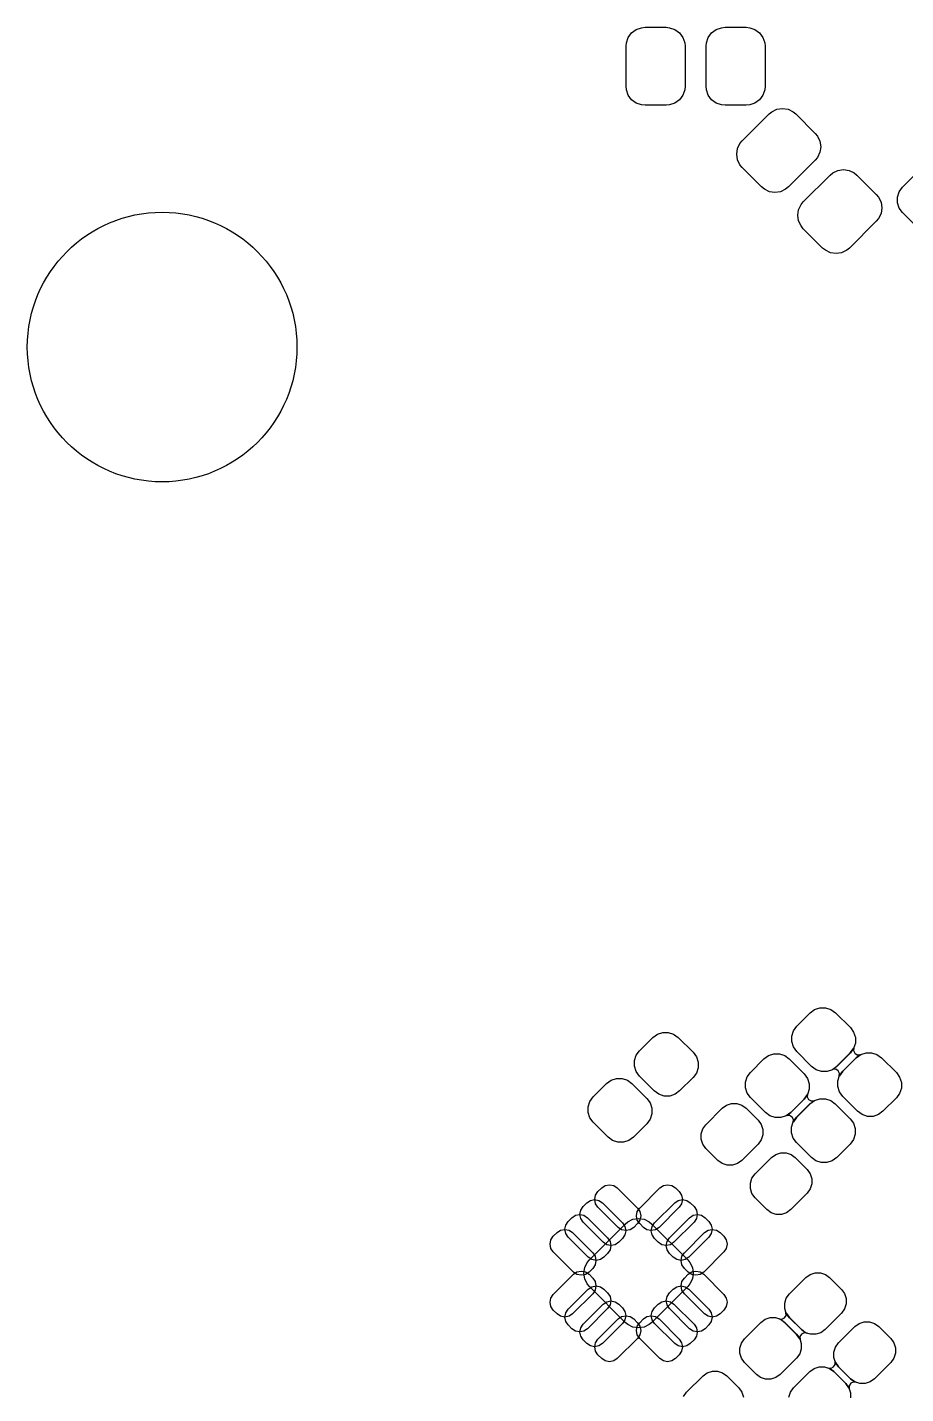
# Model space of a CAD drawing. Extents: x 4.32 to 8.86, y -5.17 to -1.84.
# Drawn here: x 4.38 to 5.2, y -3.121 to -1.845 of the extents above; entities that cross this region are included whole.
import ezdxf

# ---------------------------------------------------------------- set-up
doc = ezdxf.new("R2010")
doc.units = 0
doc.header["$MEASUREMENT"] = 0
doc.layers.add('BLACK', color=7, linetype='CONTINUOUS')

msp = doc.modelspace()

# ---------------------------------------------------------------- linework, layer by layer
at = {"layer": 'BLACK', "linetype": 'CONTINUOUS'}
for p, q in [((4.9411, -1.85401), (4.94423, -1.84977)), ((4.94423, -1.84977), (4.94847, -1.84664)), ((4.94847, -1.84664), (4.95344, -1.8449)), ((4.95344, -1.8449), (4.95676, -1.84458)), ((4.95676, -1.84458), (4.97644, -1.84458)), ((4.97644, -1.84458), (4.97976, -1.8449)), ((4.97976, -1.8449), (4.98473, -1.84664)), ((4.98473, -1.84664), (4.98897, -1.84977)), ((4.98897, -1.84977), (4.9921, -1.85401)), ((5.0159, -1.85401), (5.01903, -1.84977)), ((5.01903, -1.84977), (5.02327, -1.84664)), ((5.02327, -1.84664), (5.02824, -1.8449)), ((5.02824, -1.8449), (5.03156, -1.84458)), ((5.03156, -1.84458), (5.05124, -1.84458)), ((5.05124, -1.84458), (5.05456, -1.8449)), ((5.05456, -1.8449), (5.05953, -1.84664)), ((5.05953, -1.84664), (5.06377, -1.84977)), ((5.06377, -1.84977), (5.0669, -1.85401)), ((4.93904, -1.8623), (4.93935, -1.85898)), ((4.93904, -1.8997), (4.93904, -1.8623)), ((4.93935, -1.85898), (4.9411, -1.85401)), ((4.9921, -1.85401), (4.99384, -1.85898)), ((4.99384, -1.85898), (4.99416, -1.8623)), ((4.99416, -1.8623), (4.99416, -1.8997)), ((5.01384, -1.8623), (5.01416, -1.85898)), ((5.01384, -1.8997), (5.01384, -1.8623)), ((5.01416, -1.85898), (5.0159, -1.85401)), ((5.0669, -1.85401), (5.06865, -1.85898)), ((5.06865, -1.85898), (5.06896, -1.8623)), ((5.06896, -1.8623), (5.06896, -1.8997)), ((4.93935, -1.90302), (4.93904, -1.8997)), ((4.99416, -1.8997), (4.99384, -1.90302)), ((5.01416, -1.90302), (5.01384, -1.8997)), ((5.06896, -1.8997), (5.06865, -1.90302)), ((4.9411, -1.90799), (4.93935, -1.90302)), ((4.94423, -1.91223), (4.9411, -1.90799)), ((4.94847, -1.91536), (4.94423, -1.91223)), ((4.98897, -1.91223), (4.98473, -1.91536)), ((4.9921, -1.90799), (4.98897, -1.91223)), ((4.99384, -1.90302), (4.9921, -1.90799)), ((5.0159, -1.90799), (5.01416, -1.90302)), ((5.01903, -1.91223), (5.0159, -1.90799)), ((5.02327, -1.91536), (5.01903, -1.91223)), ((5.06377, -1.91223), (5.05953, -1.91536)), ((5.0669, -1.90799), (5.06377, -1.91223)), ((5.06865, -1.90302), (5.0669, -1.90799)), ((4.95344, -1.9171), (4.94847, -1.91536)), ((4.95676, -1.91742), (4.95344, -1.9171)), ((4.97644, -1.91742), (4.95676, -1.91742)), ((4.97976, -1.9171), (4.97644, -1.91742)), ((4.98473, -1.91536), (4.97976, -1.9171)), ((5.02824, -1.9171), (5.02327, -1.91536)), ((5.03156, -1.91742), (5.02824, -1.9171)), ((5.05124, -1.91742), (5.03156, -1.91742)), ((5.0476, -1.95061), (5.07265, -1.92555)), ((5.05456, -1.9171), (5.05124, -1.91742)), ((5.05953, -1.91536), (5.05456, -1.9171)), ((5.07265, -1.92555), (5.07522, -1.92343)), ((5.07522, -1.92343), (5.07997, -1.92115)), ((5.07997, -1.92115), (5.08518, -1.92036)), ((5.08518, -1.92036), (5.09039, -1.92115)), ((5.09039, -1.92115), (5.09514, -1.92343)), ((5.09514, -1.92343), (5.09771, -1.92555)), ((5.09771, -1.92555), (5.1158, -1.94365)), ((5.04319, -1.95792), (5.04547, -1.95318)), ((5.04547, -1.95318), (5.0476, -1.95061)), ((5.1158, -1.94365), (5.11793, -1.94622)), ((5.11793, -1.94622), (5.12021, -1.95096)), ((5.12021, -1.95096), (5.12099, -1.95617)), ((5.04241, -1.96313), (5.04319, -1.95792)), ((5.04319, -1.96834), (5.04241, -1.96313)), ((5.11793, -1.96613), (5.1158, -1.9687)), ((5.12021, -1.96138), (5.11793, -1.96613)), ((5.12099, -1.95617), (5.12021, -1.96138)), ((5.04547, -1.97309), (5.04319, -1.96834)), ((5.0476, -1.97566), (5.04547, -1.97309)), ((5.06569, -1.99376), (5.0476, -1.97566)), ((5.1158, -1.9687), (5.09075, -1.99376)), ((5.13229, -1.9805), (5.13704, -1.97822)), ((5.13704, -1.97822), (5.14225, -1.97743)), ((5.14225, -1.97743), (5.14746, -1.97822)), ((5.14746, -1.97822), (5.15221, -1.9805)), ((5.10467, -2.00768), (5.12972, -1.98262)), ((5.12972, -1.98262), (5.13229, -1.9805)), ((5.15221, -1.9805), (5.15478, -1.98262)), ((5.15478, -1.98262), (5.17287, -2.00072)), ((5.19737, -1.99405), (5.2099, -1.98152)), ((5.06826, -1.99588), (5.06569, -1.99376)), ((5.07301, -1.99816), (5.06826, -1.99588)), ((5.07822, -1.99895), (5.07301, -1.99816)), ((5.08343, -1.99816), (5.07822, -1.99895)), ((5.08818, -1.99588), (5.08343, -1.99816)), ((5.09075, -1.99376), (5.08818, -1.99588)), ((5.17287, -2.00072), (5.175, -2.00329)), ((5.175, -2.00329), (5.17728, -2.00803)), ((5.19268, -2.00326), (5.19429, -1.99828)), ((5.19268, -2.0085), (5.19268, -2.00326)), ((5.19429, -1.99828), (5.19737, -1.99405)), ((5.09948, -2.0202), (5.10026, -2.01499)), ((5.10026, -2.01499), (5.10254, -2.01025)), ((5.10254, -2.01025), (5.10467, -2.00768)), ((5.17728, -2.00803), (5.17806, -2.01324)), ((5.17806, -2.01324), (5.17728, -2.01845)), ((5.19429, -2.01348), (5.19268, -2.0085)), ((5.19737, -2.01771), (5.19429, -2.01348)), ((5.10026, -2.02541), (5.09948, -2.0202)), ((5.10254, -2.03016), (5.10026, -2.02541)), ((5.17287, -2.02577), (5.14782, -2.05083)), ((5.175, -2.0232), (5.17287, -2.02577)), ((5.17728, -2.01845), (5.175, -2.0232)), ((5.21129, -2.03163), (5.19737, -2.01771)), ((5.10467, -2.03273), (5.10254, -2.03016)), ((5.12276, -2.05083), (5.10467, -2.03273)), ((5.12533, -2.05295), (5.12276, -2.05083)), ((5.13008, -2.05523), (5.12533, -2.05295)), ((5.13529, -2.05602), (5.13008, -2.05523)), ((5.1405, -2.05523), (5.13529, -2.05602)), ((5.14525, -2.05295), (5.1405, -2.05523)), ((5.14782, -2.05083), (5.14525, -2.05295)), ((5.09852, -2.7779), (5.11105, -2.76537)), ((5.11105, -2.76537), (5.11528, -2.76229)), ((5.11528, -2.76229), (5.12026, -2.76068)), ((5.12026, -2.76068), (5.1255, -2.76068)), ((5.1255, -2.76068), (5.13048, -2.76229)), ((5.13048, -2.76229), (5.13471, -2.76537)), ((5.13471, -2.76537), (5.14863, -2.77929)), ((5.09383, -2.78711), (5.09544, -2.78213)), ((5.09544, -2.78213), (5.09852, -2.7779)), ((5.14863, -2.77929), (5.15171, -2.78352)), ((4.95152, -2.8009), (4.96405, -2.78837)), ((4.96405, -2.78837), (4.96828, -2.78529)), ((4.96828, -2.78529), (4.97326, -2.78368)), ((4.97326, -2.78368), (4.9785, -2.78368)), ((4.9785, -2.78368), (4.98348, -2.78529)), ((4.98348, -2.78529), (4.98771, -2.78837)), ((4.98771, -2.78837), (5.00163, -2.80229)), ((5.09383, -2.79235), (5.09383, -2.78711)), ((5.09544, -2.79733), (5.09383, -2.79235)), ((5.15171, -2.78352), (5.15332, -2.7885)), ((5.15332, -2.79374), (5.15171, -2.79872)), ((5.15332, -2.7885), (5.15332, -2.79374)), ((4.94683, -2.81011), (4.94844, -2.80513)), ((4.94844, -2.80513), (4.95152, -2.8009)), ((5.00163, -2.80229), (5.00471, -2.80652)), ((5.00471, -2.80652), (5.00632, -2.8115)), ((5.05537, -2.82105), (5.0679, -2.80852)), ((5.0679, -2.80852), (5.07213, -2.80544)), ((5.07213, -2.80544), (5.07711, -2.80383)), ((5.07711, -2.80383), (5.08235, -2.80383)), ((5.08235, -2.80383), (5.08733, -2.80544)), ((5.08733, -2.80544), (5.09156, -2.80852)), ((5.09156, -2.80852), (5.10548, -2.82244)), ((5.09852, -2.80156), (5.09544, -2.79733)), ((5.11244, -2.81548), (5.09852, -2.80156)), ((5.13605, -2.81542), (5.14857, -2.8029)), ((5.14863, -2.80295), (5.1361, -2.81548)), ((5.14152, -2.8199), (5.15405, -2.80737)), ((5.1541, -2.80743), (5.14158, -2.81995)), ((5.14857, -2.8029), (5.15164, -2.79868)), ((5.15171, -2.79872), (5.14863, -2.80295)), ((5.15185, -2.79852), (5.15158, -2.80073)), ((5.15158, -2.80073), (5.15276, -2.80319)), ((5.15164, -2.79868), (5.1517, -2.79849)), ((5.1517, -2.79849), (5.15176, -2.79843)), ((5.15176, -2.79843), (5.15183, -2.79846)), ((5.15183, -2.79846), (5.15185, -2.79852)), ((5.15276, -2.80319), (5.15508, -2.80462)), ((5.15405, -2.80737), (5.15828, -2.80429)), ((5.15785, -2.8047), (5.1541, -2.80743)), ((5.15508, -2.80462), (5.1578, -2.80456)), ((5.1578, -2.80456), (5.15787, -2.8046)), ((5.15787, -2.80468), (5.15785, -2.8047)), ((5.15787, -2.8046), (5.15787, -2.80468)), ((5.15828, -2.80429), (5.16326, -2.80268)), ((5.16326, -2.80268), (5.1685, -2.80268)), ((5.1685, -2.80268), (5.17348, -2.80429)), ((5.17348, -2.80429), (5.17771, -2.80737)), ((5.17771, -2.80737), (5.19163, -2.82129)), ((4.94683, -2.81535), (4.94683, -2.81011)), ((4.94844, -2.82033), (4.94683, -2.81535)), ((4.95152, -2.82456), (4.94844, -2.82033)), ((5.00632, -2.81674), (5.00471, -2.82172)), ((5.00632, -2.8115), (5.00632, -2.81674)), ((5.05229, -2.82528), (5.05537, -2.82105)), ((5.11667, -2.81856), (5.11244, -2.81548)), ((5.12165, -2.82017), (5.11667, -2.81856)), ((5.12689, -2.82017), (5.12165, -2.82017)), ((5.13187, -2.81856), (5.12689, -2.82017)), ((5.1361, -2.81548), (5.13187, -2.81856)), ((5.13228, -2.81817), (5.1323, -2.81814)), ((5.13228, -2.81825), (5.13228, -2.81817)), ((5.13235, -2.81829), (5.13228, -2.81825)), ((5.1323, -2.81814), (5.13605, -2.81542)), ((5.13507, -2.81823), (5.13235, -2.81829)), ((5.13739, -2.81966), (5.13507, -2.81823)), ((5.13857, -2.82212), (5.13739, -2.81966)), ((5.13844, -2.82413), (5.14152, -2.8199)), ((5.14158, -2.81995), (5.13851, -2.82417)), ((5.19163, -2.82129), (5.19471, -2.82552)), ((4.90837, -2.84405), (4.9209, -2.83152)), ((4.9209, -2.83152), (4.92513, -2.82844)), ((4.92513, -2.82844), (4.93011, -2.82683)), ((4.93011, -2.82683), (4.93535, -2.82683)), ((4.93535, -2.82683), (4.94033, -2.82844)), ((4.94033, -2.82844), (4.94456, -2.83152)), ((4.94456, -2.83152), (4.95848, -2.84544)), ((4.96544, -2.83848), (4.95152, -2.82456)), ((5.00163, -2.82595), (4.9891, -2.83848)), ((5.00471, -2.82172), (5.00163, -2.82595)), ((5.05068, -2.83026), (5.05229, -2.82528)), ((5.05068, -2.8355), (5.05068, -2.83026)), ((5.10548, -2.82244), (5.10856, -2.82667)), ((5.10856, -2.82667), (5.11017, -2.83165)), ((5.11017, -2.83165), (5.11017, -2.83689)), ((5.13683, -2.82911), (5.13844, -2.82413)), ((5.13683, -2.83435), (5.13683, -2.82911)), ((5.1383, -2.82433), (5.13857, -2.82212)), ((5.13832, -2.82439), (5.1383, -2.82433)), ((5.13839, -2.82442), (5.13832, -2.82439)), ((5.13845, -2.82436), (5.13839, -2.82442)), ((5.13851, -2.82417), (5.13845, -2.82436)), ((5.19471, -2.82552), (5.19632, -2.8305)), ((5.19632, -2.8305), (5.19632, -2.83574)), ((4.90529, -2.84828), (4.90837, -2.84405)), ((4.95848, -2.84544), (4.96156, -2.84967)), ((4.96967, -2.84156), (4.96544, -2.83848)), ((4.97465, -2.84317), (4.96967, -2.84156)), ((4.97989, -2.84317), (4.97465, -2.84317)), ((4.98487, -2.84156), (4.97989, -2.84317)), ((4.9891, -2.83848), (4.98487, -2.84156)), ((5.05229, -2.84048), (5.05068, -2.8355)), ((5.05537, -2.84471), (5.05229, -2.84048)), ((5.06929, -2.85863), (5.05537, -2.84471)), ((5.0929, -2.85857), (5.10542, -2.84605)), ((5.10548, -2.8461), (5.09295, -2.85863)), ((5.10542, -2.84605), (5.10849, -2.84183)), ((5.10856, -2.84187), (5.10548, -2.8461)), ((5.1087, -2.84167), (5.10843, -2.84388)), ((5.10843, -2.84388), (5.10961, -2.84634)), ((5.10849, -2.84183), (5.10855, -2.84164)), ((5.10855, -2.84164), (5.10861, -2.84158)), ((5.11017, -2.83689), (5.10856, -2.84187)), ((5.10861, -2.84158), (5.10868, -2.84161)), ((5.10868, -2.84161), (5.1087, -2.84167)), ((5.10961, -2.84634), (5.11193, -2.84777)), ((5.11513, -2.84744), (5.12011, -2.84583)), ((5.12011, -2.84583), (5.12535, -2.84583)), ((5.12535, -2.84583), (5.13033, -2.84744)), ((5.13844, -2.83933), (5.13683, -2.83435)), ((5.14152, -2.84356), (5.13844, -2.83933)), ((5.15544, -2.85748), (5.14152, -2.84356)), ((5.19163, -2.84495), (5.1791, -2.85748)), ((5.19471, -2.84072), (5.19163, -2.84495)), ((5.19632, -2.83574), (5.19471, -2.84072)), ((4.90368, -2.85326), (4.90529, -2.84828)), ((4.90368, -2.8585), (4.90368, -2.85326)), ((4.90529, -2.86348), (4.90368, -2.8585)), ((4.96156, -2.84967), (4.96317, -2.85465)), ((4.96317, -2.85465), (4.96317, -2.85989)), ((5.01367, -2.86999), (5.02899, -2.85467)), ((5.02899, -2.85467), (5.03297, -2.85178)), ((5.03297, -2.85178), (5.03766, -2.85026)), ((5.03766, -2.85026), (5.04258, -2.85026)), ((5.04258, -2.85026), (5.04727, -2.85178)), ((5.04727, -2.85178), (5.05126, -2.85467)), ((5.05126, -2.85467), (5.06239, -2.86581)), ((5.07352, -2.86171), (5.06929, -2.85863)), ((5.09295, -2.85863), (5.08872, -2.86171)), ((5.08915, -2.8613), (5.0929, -2.85857)), ((5.09837, -2.86305), (5.1109, -2.85052)), ((5.11095, -2.85058), (5.09843, -2.8631)), ((5.1109, -2.85052), (5.11513, -2.84744)), ((5.1147, -2.84786), (5.11095, -2.85058)), ((5.11193, -2.84777), (5.11465, -2.84771)), ((5.11465, -2.84771), (5.11472, -2.84775)), ((5.11472, -2.84783), (5.1147, -2.84786)), ((5.11472, -2.84775), (5.11472, -2.84783)), ((5.13033, -2.84744), (5.13456, -2.85052)), ((5.13456, -2.85052), (5.14848, -2.86444)), ((5.15967, -2.86056), (5.15544, -2.85748)), ((5.1791, -2.85748), (5.17487, -2.86056)), ((4.90837, -2.86771), (4.90529, -2.86348)), ((4.92229, -2.88163), (4.90837, -2.86771)), ((4.95848, -2.8691), (4.94595, -2.88163)), ((4.96156, -2.86487), (4.95848, -2.8691)), ((4.96317, -2.85989), (4.96156, -2.86487)), ((5.01078, -2.87397), (5.01367, -2.86999)), ((5.06239, -2.86581), (5.06529, -2.8698)), ((5.06529, -2.8698), (5.06681, -2.87448)), ((5.0785, -2.86332), (5.07352, -2.86171)), ((5.08374, -2.86332), (5.0785, -2.86332)), ((5.08872, -2.86171), (5.08374, -2.86332)), ((5.08913, -2.86132), (5.08915, -2.8613)), ((5.08913, -2.8614), (5.08913, -2.86132)), ((5.0892, -2.86144), (5.08913, -2.8614)), ((5.09192, -2.86138), (5.0892, -2.86144)), ((5.09424, -2.86281), (5.09192, -2.86138)), ((5.09368, -2.87226), (5.09529, -2.86728)), ((5.09368, -2.8775), (5.09368, -2.87226)), ((5.09542, -2.86527), (5.09424, -2.86281)), ((5.09515, -2.86748), (5.09542, -2.86527)), ((5.09517, -2.86754), (5.09515, -2.86748)), ((5.09524, -2.86757), (5.09517, -2.86754)), ((5.0953, -2.86751), (5.09524, -2.86757)), ((5.09529, -2.86728), (5.09837, -2.86305)), ((5.09536, -2.86732), (5.0953, -2.86751)), ((5.09843, -2.8631), (5.09536, -2.86732)), ((5.14848, -2.86444), (5.15156, -2.86867)), ((5.15156, -2.86867), (5.15317, -2.87365)), ((5.16465, -2.86217), (5.15967, -2.86056)), ((5.16989, -2.86217), (5.16465, -2.86217)), ((5.17487, -2.86056), (5.16989, -2.86217)), ((4.92652, -2.88471), (4.92229, -2.88163)), ((4.9315, -2.88632), (4.92652, -2.88471)), ((4.94172, -2.88471), (4.93674, -2.88632)), ((4.94595, -2.88163), (4.94172, -2.88471)), ((5.00926, -2.87866), (5.01078, -2.87397)), ((5.00926, -2.88358), (5.00926, -2.87866)), ((5.01078, -2.88827), (5.00926, -2.88358)), ((5.06529, -2.88409), (5.06239, -2.88808)), ((5.06681, -2.87941), (5.06529, -2.88409)), ((5.06681, -2.87448), (5.06681, -2.87941)), ((5.09529, -2.88248), (5.09368, -2.8775)), ((5.09837, -2.88671), (5.09529, -2.88248)), ((5.15156, -2.88387), (5.14848, -2.8881)), ((5.15317, -2.87889), (5.15156, -2.88387)), ((5.15317, -2.87365), (5.15317, -2.87889)), ((4.93674, -2.88632), (4.9315, -2.88632)), ((5.01367, -2.89226), (5.01078, -2.88827)), ((5.02481, -2.90339), (5.01367, -2.89226)), ((5.06239, -2.88808), (5.04708, -2.90339)), ((5.07492, -2.90061), (5.07891, -2.89771)), ((5.07891, -2.89771), (5.08359, -2.89619)), ((5.08359, -2.89619), (5.08852, -2.89619)), ((5.08852, -2.89619), (5.0932, -2.89771)), ((5.0932, -2.89771), (5.09719, -2.90061)), ((5.11229, -2.90063), (5.09837, -2.88671)), ((5.14848, -2.8881), (5.13595, -2.90063)), ((5.0288, -2.90629), (5.02481, -2.90339)), ((5.03348, -2.90781), (5.0288, -2.90629)), ((5.03841, -2.90781), (5.03348, -2.90781)), ((5.04309, -2.90629), (5.03841, -2.90781)), ((5.04708, -2.90339), (5.04309, -2.90629)), ((5.05961, -2.91592), (5.07492, -2.90061)), ((5.09719, -2.90061), (5.10833, -2.91174)), ((5.11652, -2.90371), (5.11229, -2.90063)), ((5.1215, -2.90532), (5.11652, -2.90371)), ((5.12674, -2.90532), (5.1215, -2.90532)), ((5.13172, -2.90371), (5.12674, -2.90532)), ((5.13595, -2.90063), (5.13172, -2.90371)), ((5.05519, -2.92459), (5.05671, -2.91991)), ((5.05671, -2.91991), (5.05961, -2.91592)), ((5.10833, -2.91174), (5.11122, -2.91573)), ((5.11122, -2.91573), (5.11274, -2.92042)), ((5.11274, -2.92042), (5.11274, -2.92534)), ((4.90976, -2.93982), (4.91054, -2.93587)), ((4.91054, -2.93587), (4.91278, -2.93251)), ((4.91278, -2.93251), (4.91626, -2.92903)), ((4.91626, -2.92903), (4.91962, -2.92679)), ((4.91962, -2.92679), (4.92357, -2.92601)), ((4.92357, -2.92601), (4.92753, -2.92679)), ((4.92753, -2.92679), (4.93088, -2.92903)), ((4.93088, -2.92903), (4.94967, -2.94782)), ((4.95176, -2.94782), (4.97055, -2.92903)), ((4.97055, -2.92903), (4.9739, -2.92679)), ((4.9739, -2.92679), (4.97786, -2.92601)), ((4.97786, -2.92601), (4.98181, -2.92679)), ((4.98181, -2.92679), (4.98516, -2.92903)), ((4.98516, -2.92903), (4.98864, -2.93251)), ((4.98864, -2.93251), (4.99089, -2.93587)), ((4.99089, -2.93587), (4.99167, -2.93982)), ((5.05519, -2.92952), (5.05519, -2.92459)), ((5.05671, -2.9342), (5.05519, -2.92952)), ((5.05961, -2.93819), (5.05671, -2.9342)), ((5.10833, -2.93401), (5.09301, -2.94933)), ((5.11122, -2.93003), (5.10833, -2.93401)), ((5.11274, -2.92534), (5.11122, -2.93003)), ((4.89662, -2.94979), (4.89886, -2.94643)), ((4.89886, -2.94643), (4.90234, -2.94295)), ((4.90234, -2.94295), (4.9057, -2.94071)), ((4.9057, -2.94071), (4.90965, -2.93993)), ((4.90965, -2.93993), (4.91361, -2.94071)), ((4.91054, -2.94378), (4.90976, -2.93982)), ((4.91278, -2.94713), (4.91054, -2.94378)), ((4.93158, -2.96592), (4.91278, -2.94713)), ((4.91361, -2.94071), (4.91696, -2.94295)), ((4.91696, -2.94295), (4.93575, -2.96174)), ((4.94952, -2.95118), (4.95176, -2.94782)), ((4.94967, -2.94782), (4.95191, -2.95118)), ((4.96568, -2.96174), (4.98447, -2.94295)), ((4.98864, -2.94713), (4.96985, -2.96592)), ((4.98447, -2.94295), (4.98782, -2.94071)), ((4.98782, -2.94071), (4.99178, -2.93993)), ((4.99089, -2.94378), (4.98864, -2.94713)), ((4.99167, -2.93982), (4.99089, -2.94378)), ((4.99178, -2.93993), (4.99573, -2.94071)), ((4.99573, -2.94071), (4.99908, -2.94295)), ((4.99908, -2.94295), (5.00256, -2.94643)), ((5.00256, -2.94643), (5.0048, -2.94979)), ((5.07074, -2.94933), (5.05961, -2.93819)), ((4.8827, -2.96371), (4.88495, -2.96035)), ((4.88495, -2.96035), (4.88842, -2.95687)), ((4.88842, -2.95687), (4.89178, -2.95463)), ((4.89178, -2.95463), (4.89573, -2.95385)), ((4.89573, -2.95385), (4.89969, -2.95463)), ((4.89584, -2.95374), (4.89662, -2.94979)), ((4.89662, -2.9577), (4.89584, -2.95374)), ((4.89886, -2.96105), (4.89662, -2.9577)), ((4.91766, -2.97984), (4.89886, -2.96105)), ((4.89969, -2.95463), (4.90304, -2.95687)), ((4.90304, -2.95687), (4.92183, -2.97566)), ((4.93575, -2.96174), (4.93799, -2.9651)), ((4.93819, -2.96279), (4.94076, -2.96066)), ((4.94076, -2.96066), (4.9455, -2.95838)), ((4.9455, -2.95838), (4.95071, -2.9576)), ((4.94873, -2.95513), (4.94952, -2.95118)), ((4.94952, -2.95909), (4.94873, -2.95513)), ((4.95176, -2.96244), (4.94952, -2.95909)), ((4.95191, -2.95909), (4.94967, -2.96244)), ((4.95071, -2.9576), (4.95592, -2.95838)), ((4.95191, -2.95118), (4.9527, -2.95513)), ((4.9527, -2.95513), (4.95191, -2.95909)), ((4.95592, -2.95838), (4.96067, -2.96066)), ((4.96067, -2.96066), (4.96324, -2.96279)), ((4.96344, -2.9651), (4.96568, -2.96174)), ((4.9796, -2.97566), (4.99839, -2.95687)), ((5.00256, -2.96105), (4.98377, -2.97984)), ((4.99839, -2.95687), (5.00174, -2.95463)), ((5.00174, -2.95463), (5.0057, -2.95385)), ((5.0048, -2.9577), (5.00256, -2.96105)), ((5.0048, -2.94979), (5.00559, -2.95374)), ((5.00559, -2.95374), (5.0048, -2.9577)), ((5.0057, -2.95385), (5.00965, -2.95463)), ((5.00965, -2.95463), (5.013, -2.95687)), ((5.013, -2.95687), (5.01648, -2.96035)), ((5.01648, -2.96035), (5.01872, -2.96371)), ((5.07473, -2.95222), (5.07074, -2.94933)), ((5.07942, -2.95374), (5.07473, -2.95222)), ((5.08434, -2.95374), (5.07942, -2.95374)), ((5.08903, -2.95222), (5.08434, -2.95374)), ((5.09301, -2.94933), (5.08903, -2.95222)), ((4.86879, -2.97762), (4.87103, -2.97427)), ((4.87103, -2.97427), (4.87451, -2.97079)), ((4.87451, -2.97079), (4.87786, -2.96855)), ((4.87786, -2.96855), (4.88181, -2.96776)), ((4.88181, -2.96776), (4.88577, -2.96855)), ((4.88192, -2.96766), (4.8827, -2.96371)), ((4.8827, -2.97161), (4.88192, -2.96766)), ((4.88495, -2.97497), (4.8827, -2.97161)), ((4.88577, -2.96855), (4.88912, -2.97079)), ((4.88912, -2.97079), (4.90791, -2.98958)), ((4.90478, -2.99619), (4.93819, -2.96279)), ((4.93493, -2.96816), (4.93158, -2.96592)), ((4.93888, -2.96895), (4.93493, -2.96816)), ((4.93799, -2.97301), (4.93575, -2.97636)), ((4.93799, -2.9651), (4.93878, -2.96905)), ((4.93878, -2.96905), (4.93799, -2.97301)), ((4.94284, -2.96816), (4.93888, -2.96895)), ((4.94619, -2.96592), (4.94284, -2.96816)), ((4.94967, -2.96244), (4.94619, -2.96592)), ((4.95524, -2.96592), (4.95176, -2.96244)), ((4.95859, -2.96816), (4.95524, -2.96592)), ((4.96255, -2.96895), (4.95859, -2.96816)), ((4.9665, -2.96816), (4.96255, -2.96895)), ((4.96265, -2.96905), (4.96344, -2.9651)), ((4.96344, -2.97301), (4.96265, -2.96905)), ((4.96324, -2.96279), (4.99665, -2.99619)), ((4.96568, -2.97636), (4.96344, -2.97301)), ((4.96985, -2.96592), (4.9665, -2.96816)), ((4.99352, -2.98958), (5.01231, -2.97079)), ((5.01231, -2.97079), (5.01566, -2.96855)), ((5.01566, -2.96855), (5.01962, -2.96776)), ((5.01872, -2.97161), (5.01648, -2.97497)), ((5.01872, -2.96371), (5.01951, -2.96766)), ((5.01951, -2.96766), (5.01872, -2.97161)), ((5.01962, -2.96776), (5.02357, -2.96855)), ((5.02357, -2.96855), (5.02692, -2.97079)), ((5.02692, -2.97079), (5.0304, -2.97427)), ((5.0304, -2.97427), (5.03264, -2.97762)), ((4.868, -2.98158), (4.86879, -2.97762)), ((4.86879, -2.98553), (4.868, -2.98158)), ((4.87103, -2.98889), (4.86879, -2.98553)), ((4.90374, -2.99376), (4.88495, -2.97497)), ((4.92101, -2.98208), (4.91766, -2.97984)), ((4.92496, -2.98287), (4.92101, -2.98208)), ((4.92183, -2.97566), (4.92407, -2.97902)), ((4.92407, -2.98693), (4.92183, -2.99028)), ((4.92407, -2.97902), (4.92486, -2.98297)), ((4.92486, -2.98297), (4.92407, -2.98693)), ((4.92892, -2.98208), (4.92496, -2.98287)), ((4.93227, -2.97984), (4.92892, -2.98208)), ((4.93575, -2.97636), (4.93227, -2.97984)), ((4.96916, -2.97984), (4.96568, -2.97636)), ((4.97251, -2.98208), (4.96916, -2.97984)), ((4.97647, -2.98287), (4.97251, -2.98208)), ((4.98042, -2.98208), (4.97647, -2.98287)), ((4.97657, -2.98297), (4.97736, -2.97902)), ((4.97736, -2.98693), (4.97657, -2.98297)), ((4.97736, -2.97902), (4.9796, -2.97566)), ((4.9796, -2.99028), (4.97736, -2.98693)), ((4.98377, -2.97984), (4.98042, -2.98208)), ((5.01648, -2.97497), (4.99769, -2.99376)), ((5.03264, -2.98553), (5.0304, -2.98889)), ((5.03264, -2.97762), (5.03343, -2.98158)), ((5.03343, -2.98158), (5.03264, -2.98553)), ((4.88982, -3.00768), (4.87103, -2.98889)), ((4.90037, -3.00351), (4.90265, -2.99876)), ((4.90265, -2.99876), (4.90478, -2.99619)), ((4.90709, -2.996), (4.90374, -2.99376)), ((4.91104, -2.99679), (4.90709, -2.996)), ((4.90791, -2.98958), (4.91015, -2.99294)), ((4.91015, -2.99294), (4.91094, -2.99689)), ((4.91094, -2.99689), (4.91015, -3.00085)), ((4.915, -2.996), (4.91104, -2.99679)), ((4.91835, -2.99376), (4.915, -2.996)), ((4.92183, -2.99028), (4.91835, -2.99376)), ((4.98308, -2.99376), (4.9796, -2.99028)), ((4.98643, -2.996), (4.98308, -2.99376)), ((4.99038, -2.99679), (4.98643, -2.996)), ((4.99434, -2.996), (4.99038, -2.99679)), ((4.99049, -2.99689), (4.99128, -2.99294)), ((4.99128, -3.00085), (4.99049, -2.99689)), ((4.99128, -2.99294), (4.99352, -2.98958)), ((4.99769, -2.99376), (4.99434, -2.996)), ((4.99665, -2.99619), (4.99877, -2.99876)), ((4.99877, -2.99876), (5.00105, -3.00351)), ((5.0304, -2.98889), (5.01161, -3.00768)), ((4.87103, -3.02856), (4.88982, -3.00977)), ((4.88982, -3.00977), (4.89317, -3.00753)), ((4.89317, -3.00992), (4.88982, -3.00768)), ((4.89317, -3.00753), (4.89712, -3.00674)), ((4.89712, -3.01071), (4.89317, -3.00992)), ((4.89712, -3.00674), (4.90108, -3.00753)), ((4.90108, -3.00992), (4.89712, -3.01071)), ((4.89959, -3.00872), (4.90037, -3.00351)), ((4.90037, -3.01393), (4.89959, -3.00872)), ((4.90108, -3.00753), (4.90443, -3.00977)), ((4.90443, -3.00768), (4.90108, -3.00992)), ((4.90791, -3.0042), (4.90443, -3.00768)), ((4.90443, -3.00977), (4.90791, -3.01325)), ((4.91015, -3.00085), (4.90791, -3.0042)), ((4.99352, -3.0042), (4.99128, -3.00085)), ((4.997, -3.00768), (4.99352, -3.0042)), ((4.99352, -3.01325), (4.997, -3.00977)), ((4.997, -3.00977), (5.00035, -3.00753)), ((5.00035, -3.00992), (4.997, -3.00768)), ((5.00035, -3.00753), (5.0043, -3.00674)), ((5.0043, -3.01071), (5.00035, -3.00992)), ((5.00105, -3.00351), (5.00184, -3.00872)), ((5.00184, -3.00872), (5.00105, -3.01393)), ((5.0043, -3.00674), (5.00826, -3.00753)), ((5.00826, -3.00992), (5.0043, -3.01071)), ((5.00826, -3.00753), (5.01161, -3.00977)), ((5.01161, -3.00768), (5.00826, -3.00992)), ((5.01161, -3.00977), (5.0304, -3.02856)), ((5.09171, -3.02802), (5.10702, -3.01271)), ((5.10702, -3.01271), (5.111, -3.00981)), ((5.111, -3.00981), (5.11569, -3.00829)), ((5.11569, -3.00829), (5.12062, -3.00829)), ((5.12062, -3.00829), (5.1253, -3.00981)), ((5.1253, -3.00981), (5.12929, -3.01271)), ((5.12929, -3.01271), (5.14042, -3.02384)), ((4.88495, -3.04248), (4.90374, -3.02369)), ((4.90265, -3.01868), (4.90037, -3.01393)), ((4.90478, -3.02125), (4.90265, -3.01868)), ((4.90374, -3.02369), (4.90709, -3.02145)), ((4.93819, -3.05466), (4.90478, -3.02125)), ((4.90709, -3.02145), (4.91104, -3.02066)), ((4.90791, -3.01325), (4.91015, -3.0166)), ((4.91015, -3.02451), (4.90791, -3.02786)), ((4.91015, -3.0166), (4.91094, -3.02055)), ((4.91094, -3.02055), (4.91015, -3.02451)), ((4.91104, -3.02066), (4.915, -3.02145)), ((4.915, -3.02145), (4.91835, -3.02369)), ((4.91835, -3.02369), (4.92183, -3.02717)), ((4.99665, -3.02125), (4.96324, -3.05466)), ((4.9796, -3.02717), (4.98308, -3.02369)), ((4.98308, -3.02369), (4.98643, -3.02145)), ((4.98643, -3.02145), (4.99038, -3.02066)), ((4.99038, -3.02066), (4.99434, -3.02145)), ((4.99049, -3.02055), (4.99128, -3.0166)), ((4.99128, -3.02451), (4.99049, -3.02055)), ((4.99128, -3.0166), (4.99352, -3.01325)), ((4.99352, -3.02786), (4.99128, -3.02451)), ((4.99434, -3.02145), (4.99769, -3.02369)), ((4.99877, -3.01868), (4.99665, -3.02125)), ((4.99769, -3.02369), (5.01648, -3.04248)), ((5.00105, -3.01393), (4.99877, -3.01868)), ((5.14042, -3.02384), (5.14332, -3.02783)), ((4.868, -3.03587), (4.86879, -3.03191)), ((4.86879, -3.03982), (4.868, -3.03587)), ((4.86879, -3.03191), (4.87103, -3.02856)), ((4.90791, -3.02786), (4.88912, -3.04665)), ((4.89886, -3.0564), (4.91766, -3.03761)), ((4.91766, -3.03761), (4.92101, -3.03536)), ((4.92101, -3.03536), (4.92496, -3.03458)), ((4.92183, -3.02717), (4.92407, -3.03052)), ((4.92407, -3.03843), (4.92183, -3.04178)), ((4.92407, -3.03052), (4.92486, -3.03447)), ((4.92486, -3.03447), (4.92407, -3.03843)), ((4.92496, -3.03458), (4.92892, -3.03536)), ((4.92892, -3.03536), (4.93227, -3.03761)), ((4.93227, -3.03761), (4.93575, -3.04108)), ((4.96568, -3.04108), (4.96916, -3.03761)), ((4.96916, -3.03761), (4.97251, -3.03536)), ((4.97251, -3.03536), (4.97647, -3.03458)), ((4.97647, -3.03458), (4.98042, -3.03536)), ((4.97657, -3.03447), (4.97736, -3.03052)), ((4.97736, -3.03843), (4.97657, -3.03447)), ((4.97736, -3.03052), (4.9796, -3.02717)), ((4.9796, -3.04178), (4.97736, -3.03843)), ((4.98042, -3.03536), (4.98377, -3.03761)), ((4.98377, -3.03761), (5.00256, -3.0564)), ((5.01231, -3.04665), (4.99352, -3.02786)), ((5.0304, -3.02856), (5.03264, -3.03191)), ((5.03264, -3.03191), (5.03343, -3.03587)), ((5.03343, -3.03587), (5.03264, -3.03982)), ((5.08729, -3.03669), (5.08881, -3.032)), ((5.08729, -3.04162), (5.08729, -3.03669)), ((5.08881, -3.032), (5.09171, -3.02802)), ((5.14332, -3.02783), (5.14484, -3.03251)), ((5.14484, -3.03744), (5.14332, -3.04213)), ((5.14484, -3.03251), (5.14484, -3.03744)), ((4.87103, -3.04317), (4.86879, -3.03982)), ((4.87451, -3.04665), (4.87103, -3.04317)), ((4.87786, -3.04889), (4.87451, -3.04665)), ((4.88181, -3.04968), (4.87786, -3.04889)), ((4.88577, -3.04889), (4.88181, -3.04968)), ((4.88192, -3.04978), (4.8827, -3.04583)), ((4.8827, -3.05374), (4.88192, -3.04978)), ((4.8827, -3.04583), (4.88495, -3.04248)), ((4.88912, -3.04665), (4.88577, -3.04889)), ((4.92183, -3.04178), (4.90304, -3.06057)), ((4.93158, -3.05152), (4.93493, -3.04928)), ((4.93493, -3.04928), (4.93888, -3.0485)), ((4.93575, -3.04108), (4.93799, -3.04444)), ((4.93799, -3.04444), (4.93878, -3.04839)), ((4.93878, -3.04839), (4.93799, -3.05235)), ((4.93888, -3.0485), (4.94284, -3.04928)), ((4.94284, -3.04928), (4.94619, -3.05152)), ((4.95524, -3.05152), (4.95859, -3.04928)), ((4.95859, -3.04928), (4.96255, -3.0485)), ((4.96255, -3.0485), (4.9665, -3.04928)), ((4.96265, -3.04839), (4.96344, -3.04444)), ((4.96344, -3.05235), (4.96265, -3.04839)), ((4.96344, -3.04444), (4.96568, -3.04108)), ((4.9665, -3.04928), (4.96985, -3.05152)), ((4.99839, -3.06057), (4.9796, -3.04178)), ((5.01566, -3.04889), (5.01231, -3.04665)), ((5.01962, -3.04968), (5.01566, -3.04889)), ((5.01648, -3.04248), (5.01872, -3.04583)), ((5.01872, -3.04583), (5.01951, -3.04978)), ((5.01951, -3.04978), (5.01872, -3.05374)), ((5.02357, -3.04889), (5.01962, -3.04968)), ((5.02692, -3.04665), (5.02357, -3.04889)), ((5.0304, -3.04317), (5.02692, -3.04665)), ((5.03264, -3.03982), (5.0304, -3.04317)), ((5.06897, -3.05178), (5.07366, -3.05026)), ((5.07366, -3.05026), (5.07858, -3.05026)), ((5.07858, -3.05026), (5.08327, -3.05178)), ((5.08196, -3.05139), (5.08198, -3.05132)), ((5.08198, -3.05132), (5.08205, -3.0513)), ((5.08205, -3.0513), (5.08464, -3.05162)), ((5.08464, -3.05162), (5.0871, -3.05044)), ((5.0871, -3.05044), (5.08853, -3.04811)), ((5.08881, -3.0463), (5.08729, -3.04162)), ((5.08847, -3.04551), (5.08851, -3.04544)), ((5.08853, -3.04811), (5.08847, -3.04551)), ((5.08851, -3.04544), (5.08859, -3.04544)), ((5.08859, -3.04544), (5.08863, -3.04549)), ((5.08863, -3.04549), (5.08888, -3.04627)), ((5.09171, -3.05029), (5.08881, -3.0463)), ((5.08888, -3.04627), (5.09177, -3.05024)), ((5.10284, -3.06142), (5.09171, -3.05029)), ((5.09177, -3.05024), (5.10289, -3.06136)), ((5.14042, -3.04611), (5.12511, -3.06142)), ((5.14332, -3.04213), (5.14042, -3.04611)), ((4.88495, -3.05709), (4.8827, -3.05374)), ((4.88842, -3.06057), (4.88495, -3.05709)), ((4.89178, -3.06281), (4.88842, -3.06057)), ((4.89573, -3.0636), (4.89178, -3.06281)), ((4.89969, -3.06281), (4.89573, -3.0636)), ((4.89584, -3.0637), (4.89662, -3.05975)), ((4.89662, -3.06766), (4.89584, -3.0637)), ((4.89662, -3.05975), (4.89886, -3.0564)), ((4.90304, -3.06057), (4.89969, -3.06281)), ((4.91278, -3.07032), (4.93158, -3.05152)), ((4.93575, -3.0557), (4.91696, -3.07449)), ((4.93799, -3.05235), (4.93575, -3.0557)), ((4.94076, -3.05678), (4.93819, -3.05466)), ((4.9455, -3.05906), (4.94076, -3.05678)), ((4.95071, -3.05985), (4.9455, -3.05906)), ((4.94619, -3.05152), (4.94967, -3.055)), ((4.94873, -3.06231), (4.94952, -3.05836)), ((4.94952, -3.06627), (4.94873, -3.06231)), ((4.94952, -3.05836), (4.95176, -3.055)), ((4.94967, -3.055), (4.95191, -3.05836)), ((4.95592, -3.05906), (4.95071, -3.05985)), ((4.95176, -3.055), (4.95524, -3.05152)), ((4.95191, -3.05836), (4.9527, -3.06231)), ((4.9527, -3.06231), (4.95191, -3.06627)), ((4.96067, -3.05678), (4.95592, -3.05906)), ((4.96324, -3.05466), (4.96067, -3.05678)), ((4.96568, -3.0557), (4.96344, -3.05235)), ((4.98447, -3.07449), (4.96568, -3.0557)), ((4.96985, -3.05152), (4.98864, -3.07032)), ((5.00174, -3.06281), (4.99839, -3.06057)), ((5.0057, -3.0636), (5.00174, -3.06281)), ((5.00256, -3.0564), (5.0048, -3.05975)), ((5.0048, -3.05975), (5.00559, -3.0637)), ((5.00559, -3.0637), (5.0048, -3.06766)), ((5.00965, -3.06281), (5.0057, -3.0636)), ((5.013, -3.06057), (5.00965, -3.06281)), ((5.01648, -3.05709), (5.013, -3.06057)), ((5.01872, -3.05374), (5.01648, -3.05709)), ((5.04967, -3.06999), (5.06499, -3.05467)), ((5.06499, -3.05467), (5.06897, -3.05178)), ((5.08201, -3.05145), (5.08196, -3.05139)), ((5.08323, -3.05185), (5.08201, -3.05145)), ((5.08721, -3.05473), (5.08323, -3.05185)), ((5.08327, -3.05178), (5.08726, -3.05467)), ((5.09833, -3.06586), (5.08721, -3.05473)), ((5.08726, -3.05467), (5.09839, -3.06581)), ((5.10683, -3.06432), (5.10284, -3.06142)), ((5.10289, -3.06136), (5.10686, -3.06425)), ((5.12511, -3.06142), (5.12113, -3.06432)), ((5.13764, -3.07395), (5.15295, -3.05864)), ((5.15295, -3.05864), (5.15694, -3.05574)), ((5.15694, -3.05574), (5.16162, -3.05422)), ((5.16162, -3.05422), (5.16655, -3.05422)), ((5.16655, -3.05422), (5.17124, -3.05574)), ((5.17124, -3.05574), (5.17522, -3.05864)), ((5.17522, -3.05864), (5.18636, -3.06978)), ((4.89886, -3.07101), (4.89662, -3.06766)), ((4.90234, -3.07449), (4.89886, -3.07101)), ((4.9057, -3.07673), (4.90234, -3.07449)), ((4.90965, -3.07752), (4.9057, -3.07673)), ((4.91361, -3.07673), (4.90965, -3.07752)), ((4.90976, -3.07762), (4.91054, -3.07367)), ((4.91054, -3.07367), (4.91278, -3.07032)), ((4.91696, -3.07449), (4.91361, -3.07673)), ((4.94967, -3.06962), (4.93088, -3.08841)), ((4.95176, -3.06962), (4.94952, -3.06627)), ((4.95191, -3.06627), (4.94967, -3.06962)), ((4.97055, -3.08841), (4.95176, -3.06962)), ((4.98782, -3.07673), (4.98447, -3.07449)), ((4.99178, -3.07752), (4.98782, -3.07673)), ((4.98864, -3.07032), (4.99089, -3.07367)), ((4.99089, -3.07367), (4.99167, -3.07762)), ((4.99573, -3.07673), (4.99178, -3.07752)), ((4.99908, -3.07449), (4.99573, -3.07673)), ((5.00256, -3.07101), (4.99908, -3.07449)), ((5.0048, -3.06766), (5.00256, -3.07101)), ((5.04526, -3.07866), (5.04678, -3.07397)), ((5.04678, -3.07397), (5.04967, -3.06999)), ((5.10122, -3.06983), (5.09833, -3.06586)), ((5.09839, -3.06581), (5.10129, -3.0698)), ((5.10147, -3.07061), (5.10122, -3.06983)), ((5.10129, -3.0698), (5.10281, -3.07448)), ((5.10151, -3.07066), (5.10147, -3.07061)), ((5.10159, -3.07066), (5.10151, -3.07066)), ((5.103, -3.06566), (5.10157, -3.06798)), ((5.10157, -3.06798), (5.10162, -3.07059)), ((5.10162, -3.07059), (5.10159, -3.07066)), ((5.10281, -3.07448), (5.10281, -3.07941)), ((5.10546, -3.06448), (5.103, -3.06566)), ((5.10805, -3.0648), (5.10546, -3.06448)), ((5.11151, -3.06584), (5.10683, -3.06432)), ((5.10686, -3.06425), (5.10809, -3.06465)), ((5.10811, -3.06478), (5.10805, -3.0648)), ((5.10809, -3.06465), (5.10814, -3.06471)), ((5.10814, -3.06471), (5.10811, -3.06478)), ((5.11644, -3.06584), (5.11151, -3.06584)), ((5.12113, -3.06432), (5.11644, -3.06584)), ((5.13474, -3.07794), (5.13764, -3.07395)), ((5.18636, -3.06978), (5.18926, -3.07376)), ((5.18926, -3.07376), (5.19078, -3.07845)), ((4.91054, -3.08158), (4.90976, -3.07762)), ((4.91278, -3.08493), (4.91054, -3.08158)), ((4.91626, -3.08841), (4.91278, -3.08493)), ((4.91962, -3.09065), (4.91626, -3.08841)), ((4.93088, -3.08841), (4.92753, -3.09065)), ((4.9739, -3.09065), (4.97055, -3.08841)), ((4.98516, -3.08841), (4.98181, -3.09065)), ((4.98864, -3.08493), (4.98516, -3.08841)), ((4.99089, -3.08158), (4.98864, -3.08493)), ((4.99167, -3.07762), (4.99089, -3.08158)), ((5.04526, -3.08358), (5.04526, -3.07866)), ((5.04678, -3.08827), (5.04526, -3.08358)), ((5.04967, -3.09226), (5.04678, -3.08827)), ((5.09839, -3.08808), (5.08308, -3.10339)), ((5.10129, -3.08409), (5.09839, -3.08808)), ((5.10281, -3.07941), (5.10129, -3.08409)), ((5.13322, -3.08262), (5.13474, -3.07794)), ((5.13322, -3.08755), (5.13322, -3.08262)), ((5.13474, -3.09224), (5.13322, -3.08755)), ((5.18926, -3.08806), (5.18636, -3.09205)), ((5.19078, -3.08338), (5.18926, -3.08806)), ((5.19078, -3.07845), (5.19078, -3.08338)), ((4.92357, -3.09144), (4.91962, -3.09065)), ((4.92753, -3.09065), (4.92357, -3.09144)), ((4.97786, -3.09144), (4.9739, -3.09065)), ((4.98181, -3.09065), (4.97786, -3.09144)), ((5.01099, -3.10467), (5.01497, -3.10178)), ((5.01497, -3.10178), (5.01966, -3.10026)), ((5.01966, -3.10026), (5.02458, -3.10026)), ((5.02458, -3.10026), (5.02927, -3.10178)), ((5.02927, -3.10178), (5.03326, -3.10467)), ((5.06081, -3.10339), (5.04967, -3.09226)), ((5.09561, -3.11592), (5.11092, -3.10061)), ((5.11092, -3.10061), (5.11491, -3.09771)), ((5.11491, -3.09771), (5.11959, -3.09619)), ((5.11959, -3.09619), (5.12452, -3.09619)), ((5.12452, -3.09619), (5.1292, -3.09771)), ((5.12789, -3.09733), (5.12792, -3.09725)), ((5.12795, -3.09739), (5.12789, -3.09733)), ((5.12792, -3.09725), (5.12798, -3.09723)), ((5.12917, -3.09778), (5.12795, -3.09739)), ((5.12798, -3.09723), (5.13058, -3.09755)), ((5.13314, -3.10067), (5.12917, -3.09778)), ((5.1292, -3.09771), (5.13319, -3.10061)), ((5.13058, -3.09755), (5.13303, -3.09637)), ((5.13303, -3.09637), (5.13446, -3.09405)), ((5.14427, -3.11179), (5.13314, -3.10067)), ((5.13319, -3.10061), (5.14433, -3.11174)), ((5.13441, -3.09145), (5.13445, -3.09138)), ((5.13446, -3.09405), (5.13441, -3.09145)), ((5.13445, -3.09138), (5.13453, -3.09138)), ((5.13453, -3.09138), (5.13456, -3.09142)), ((5.13456, -3.09142), (5.13482, -3.0922)), ((5.13764, -3.09622), (5.13474, -3.09224)), ((5.13482, -3.0922), (5.1377, -3.09617)), ((5.14878, -3.10736), (5.13764, -3.09622)), ((5.1377, -3.09617), (5.14883, -3.1073)), ((5.18636, -3.09205), (5.17105, -3.10736)), ((4.99567, -3.11999), (5.01099, -3.10467)), ((5.03326, -3.10467), (5.04439, -3.11581)), ((5.0648, -3.10629), (5.06081, -3.10339)), ((5.06948, -3.10781), (5.0648, -3.10629)), ((5.07441, -3.10781), (5.06948, -3.10781)), ((5.07909, -3.10629), (5.07441, -3.10781)), ((5.08308, -3.10339), (5.07909, -3.10629)), ((5.14715, -3.11577), (5.14427, -3.11179)), ((5.14433, -3.11174), (5.14722, -3.11573)), ((5.14893, -3.1116), (5.14751, -3.11392)), ((5.14751, -3.11392), (5.14756, -3.11652)), ((5.15276, -3.11026), (5.14878, -3.10736)), ((5.14883, -3.1073), (5.1528, -3.11018)), ((5.15139, -3.11041), (5.14893, -3.1116)), ((5.15399, -3.11073), (5.15139, -3.11041)), ((5.15745, -3.11178), (5.15276, -3.11026)), ((5.1528, -3.11018), (5.15402, -3.11058)), ((5.15405, -3.11071), (5.15399, -3.11073)), ((5.15402, -3.11058), (5.15407, -3.11064)), ((5.15407, -3.11064), (5.15405, -3.11071)), ((5.16238, -3.11178), (5.15745, -3.11178)), ((5.16706, -3.11026), (5.16238, -3.11178)), ((5.17105, -3.10736), (5.16706, -3.11026)), ((4.99278, -3.12397), (4.99567, -3.11999)), ((5.04439, -3.11581), (5.04729, -3.1198)), ((5.04729, -3.1198), (5.04881, -3.12448)), ((5.09119, -3.12459), (5.09271, -3.11991)), ((5.09271, -3.11991), (5.09561, -3.11592)), ((5.1474, -3.11655), (5.14715, -3.11577)), ((5.14722, -3.11573), (5.14874, -3.12042)), ((5.14744, -3.11659), (5.1474, -3.11655)), ((5.14752, -3.11659), (5.14744, -3.11659)), ((5.14756, -3.11652), (5.14752, -3.11659)), ((5.14874, -3.12042), (5.14874, -3.12534))]:
    msp.add_line(p, q, dxfattribs=at)
at = {"layer": 'BLACK'}
msp.add_circle((4.50551, -2.14331), 0.12598, dxfattribs=at)

doc.saveas('drawing.dxf')
